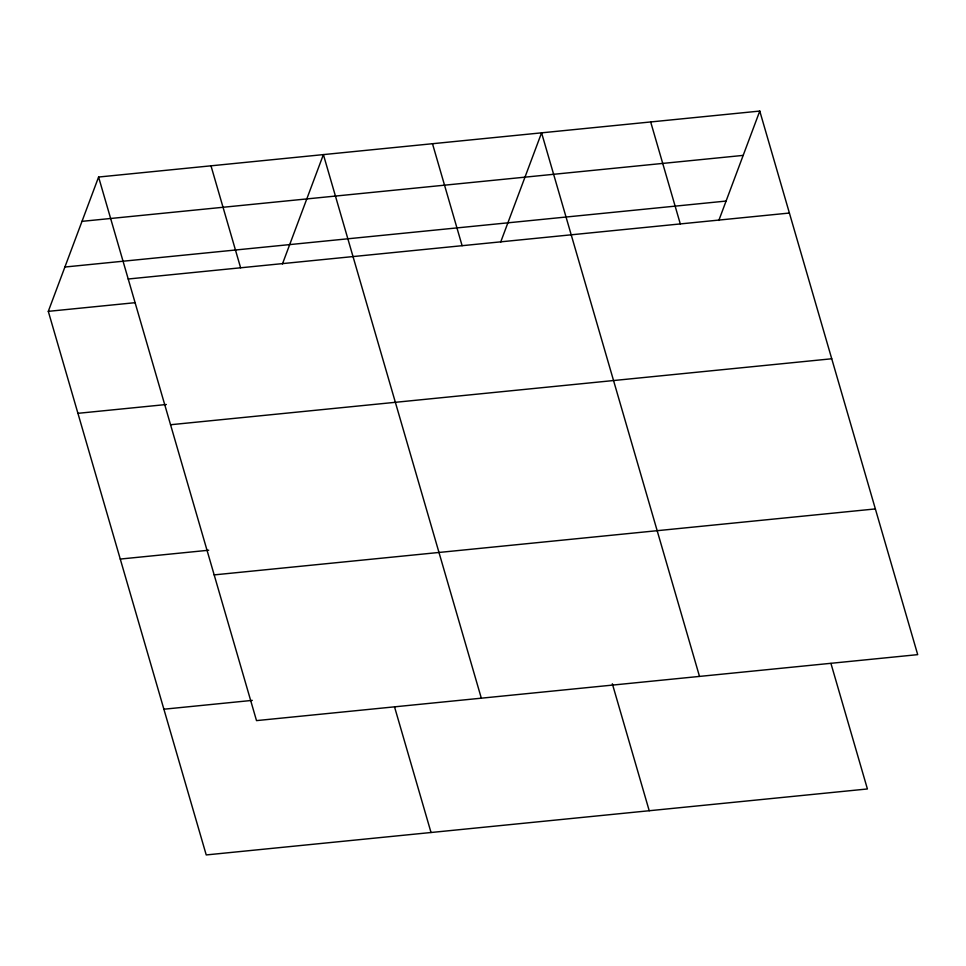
<?xml version="1.0" encoding="UTF-8"?>
<svg xmlns="http://www.w3.org/2000/svg" width="966" height="966" viewBox="0 0 966 966"><rect width="100%" height="100%" fill="white"/><g stroke="black" fill="none" stroke-linecap="round" stroke-linejoin="round"><path stroke-width="1.45" d="M830.941 663.449L867.408 788.968L206.229 854.934L48.3 311.354L98.592 177.032L759.771 111.066L917.7 654.646L256.509 720.612L98.592 177.032M282.434 263.984L323.393 154.596L481.322 698.189M500.63 242.212L541.576 132.825L699.505 676.417M718.825 220.453L759.771 111.066M81.989 221.347L743.18 155.393M64.891 267.027L726.082 201.061M128.212 279.005L789.403 213.039M48.3 311.354L135.228 302.672M77.932 413.327L166.345 404.512M170.559 424.738L831.738 358.772M120.267 559.06L208.692 550.234M214.174 574.891L875.365 508.925M163.894 709.213L252.307 700.386M650.673 121.945L680.305 223.931M612.335 683.771L649.224 810.74M432.49 143.717L462.11 245.69M394.563 706.979L431.029 832.511M210.986 165.814L240.619 267.787"/></g></svg>
